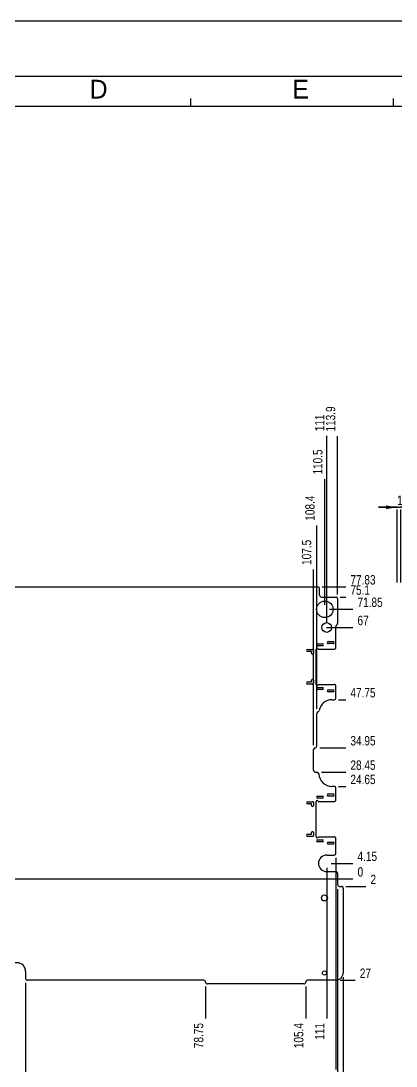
# Model space of a CAD drawing. Header units: millimetres. Extents: x 0 to 594, y 0 to 420.
# Drawn here: x 197.2 to 297.1, y 141.5 to 420 of the extents above; entities that cross this region are included whole.
import ezdxf

# ---------------------------------------------------------------- set-up
doc = ezdxf.new("R2010")
doc.units = ezdxf.units.MM
doc.header["$LTSCALE"] = 32.67
doc.layers.get('0').update_dxf_attribs({"linetype": 'CONTINUOUS'})
doc.styles.get("Standard").update_dxf_attribs({"font": 'txt', "width": 0.8})
doc.styles.add('TEXTSTYLE_2', font='txt')
doc.dimstyles.new('DIMSTYLE_1', dxfattribs={"dimtxt": 2.5, "dimasz": 3, "dimexe": 1.5, "dimexo": 1.2, "dimtad": 1, "dimdsep": 46, "dimtxsty": 'STANDARD', "dimblk": '_FILLED', "dimblk1": '_FILLED', "dimblk2": '_FILLED', "dimcen": 0.09, "dimazin": 2, "dimtp": 0.01, "dimtm": 0.01, "dimtfac": 1, "dimtofl": 0, "dimtmove": 0, "dimatfit": 3, "dimldrblk": '_FILLED', "dimfxl": 1, "dimtolj": 1, "dimarcsym": 0})
doc.dimstyles.new('DIMSTYLE_4', dxfattribs={"dimtxt": 2.5, "dimasz": 3, "dimexe": 1.5, "dimexo": 1.2, "dimtad": 0, "dimtih": 1, "dimtoh": 1, "dimdsep": 46, "dimtxsty": 'STANDARD', "dimblk": '_FILLED', "dimblk1": '_FILLED', "dimblk2": '_FILLED', "dimcen": 0.09, "dimazin": 2, "dimtp": 0.01, "dimtm": 0.01, "dimtfac": 1, "dimtofl": 0, "dimtmove": 0, "dimatfit": 3, "dimldrblk": '_FILLED', "dimfxl": 1, "dimtolj": 1, "dimarcsym": 0})

# ---------------------------------------------------------------- blocks, each defined once
blk = doc.blocks.new('_FILLED')
at = {"color": 0, "linetype": 'BYBLOCK'}
blk.add_solid([(0, 0), (-1, 0.167), (-1, -0.167)], dxfattribs=at)
blk = doc.blocks.new('*D0')
at = {"color": 2, "linetype": 'CONTINUOUS'}
for p, q in [((297.35, 290.39), (292.35, 290.39)), ((292.35, 290.39), (297.85, 290.39)), ((297.35, 270.38), (297.35, 289.76)), ((303.35, 290.39), (297.85, 290.39)), ((298.35, 290.39), (303.35, 290.39)), ((298.35, 270.38), (298.35, 289.76))]:
    blk.add_line(p, q, dxfattribs=at)
at = {"color": 2, "linetype": 'CONTINUOUS', "xscale": 3, "yscale": 3, "zscale": 3}
blk.add_blockref('_FILLED', (297.35, 290.39), dxfattribs=at)
at = {"color": 2, "linetype": 'CONTINUOUS', "xscale": 3, "yscale": 3, "zscale": 3, "rotation": 180}
blk.add_blockref('_FILLED', (298.35, 290.39), dxfattribs=at)
at = {"color": 2, "linetype": 'CONTINUOUS', "insert": (298.11, 293.51), "char_height": 2.5, "width": 2, "attachment_point": 2, "line_spacing_factor": 0.9}
blk.add_mtext('1', dxfattribs=at)
blk = doc.blocks.new('*D15')
at = {"color": 2, "linetype": 'CONTINUOUS'}
blk.add_line((277.4, 269.18), (283.66, 269.18), dxfattribs=at)
at = {"color": 2, "linetype": 'CONTINUOUS', "insert": (284.91, 272.3), "char_height": 2.5, "width": 10, "attachment_point": 1, "line_spacing_factor": 0.9}
blk.add_mtext('77.83', dxfattribs=at)
blk = doc.blocks.new('*D16')
at = {"color": 2, "linetype": 'CONTINUOUS'}
blk.add_line((168.9, 191.35), (285.58, 191.35), dxfattribs=at)
at = {"color": 2, "linetype": 'CONTINUOUS', "insert": (286.83, 194.47), "char_height": 2.5, "width": 2, "attachment_point": 1, "line_spacing_factor": 0.9}
blk.add_mtext('0', dxfattribs=at)
blk = doc.blocks.new('*D17')
at = {"color": 2, "linetype": 'CONTINUOUS'}
blk.add_line((282.2, 266.45), (283.66, 266.45), dxfattribs=at)
at = {"color": 2, "linetype": 'CONTINUOUS', "insert": (284.91, 269.57), "char_height": 2.5, "width": 8, "attachment_point": 1, "line_spacing_factor": 0.9}
blk.add_mtext('75.1', dxfattribs=at)
blk = doc.blocks.new('*D18')
at = {"color": 2, "linetype": 'CONTINUOUS'}
blk.add_line((281.75, 239.1), (283.66, 239.1), dxfattribs=at)
at = {"color": 2, "linetype": 'CONTINUOUS', "insert": (284.91, 242.22), "char_height": 2.5, "width": 10, "attachment_point": 1, "line_spacing_factor": 0.9}
blk.add_mtext('47.75', dxfattribs=at)
blk = doc.blocks.new('*D19')
at = {"color": 2, "linetype": 'CONTINUOUS'}
blk.add_line((276.75, 226.3), (283.66, 226.3), dxfattribs=at)
at = {"color": 2, "linetype": 'CONTINUOUS', "insert": (284.91, 229.42), "char_height": 2.5, "width": 10, "attachment_point": 1, "line_spacing_factor": 0.9}
blk.add_mtext('34.95', dxfattribs=at)
blk = doc.blocks.new('*D20')
at = {"color": 2, "linetype": 'CONTINUOUS'}
blk.add_line((277.2, 219.8), (283.66, 219.8), dxfattribs=at)
at = {"color": 2, "linetype": 'CONTINUOUS', "insert": (284.91, 222.92), "char_height": 2.5, "width": 10, "attachment_point": 1, "line_spacing_factor": 0.9}
blk.add_mtext('28.45', dxfattribs=at)
blk = doc.blocks.new('*D21')
at = {"color": 2, "linetype": 'CONTINUOUS'}
blk.add_line((281.75, 216), (283.66, 216), dxfattribs=at)
at = {"color": 2, "linetype": 'CONTINUOUS', "insert": (284.91, 219.12), "char_height": 2.5, "width": 10, "attachment_point": 1, "line_spacing_factor": 0.9}
blk.add_mtext('24.65', dxfattribs=at)
blk = doc.blocks.new('*D22')
at = {"color": 2, "linetype": 'CONTINUOUS'}
blk.add_line((282.2, 164.35), (286.17, 164.35), dxfattribs=at)
at = {"color": 2, "linetype": 'CONTINUOUS', "insert": (287.42, 167.47), "char_height": 2.5, "width": 4, "attachment_point": 1, "line_spacing_factor": 0.9}
blk.add_mtext('27', dxfattribs=at)
blk = doc.blocks.new('*D23')
at = {"color": 2, "linetype": 'CONTINUOUS'}
blk.add_line((276, 236.65), (276, 285.56), dxfattribs=at)
at = {"color": 2, "linetype": 'CONTINUOUS', "insert": (272.87, 286.81), "char_height": 2.5, "width": 10, "attachment_point": 1, "rotation": 90, "line_spacing_factor": 0.9}
blk.add_mtext('108.4', dxfattribs=at)
blk = doc.blocks.new('*D25')
at = {"color": 2, "linetype": 'CONTINUOUS'}
blk.add_line((275.1, 227), (275.1, 273.77), dxfattribs=at)
at = {"color": 2, "linetype": 'CONTINUOUS', "insert": (271.97, 275.02), "char_height": 2.5, "width": 10, "attachment_point": 1, "rotation": 90, "line_spacing_factor": 0.9}
blk.add_mtext('107.5', dxfattribs=at)
blk = doc.blocks.new('*D33')
at = {"color": 2, "linetype": 'CONTINUOUS'}
blk.add_line((198.4, 163.65), (198.4, 134.26), dxfattribs=at)
at = {"color": 2, "linetype": 'CONTINUOUS', "insert": (195.27, 133.01), "char_height": 2.5, "width": 8, "attachment_point": 3, "rotation": 90, "line_spacing_factor": 0.9}
blk.add_mtext('30.8', dxfattribs=at)
blk = doc.blocks.new('*D34')
at = {"color": 2, "linetype": 'CONTINUOUS'}
blk.add_line((283, 165.15), (283, 112.04), dxfattribs=at)
at = {"color": 2, "linetype": 'CONTINUOUS', "insert": (279.87, 110.79), "char_height": 2.5, "width": 10, "attachment_point": 3, "rotation": 90, "line_spacing_factor": 0.9}
blk.add_mtext('115.4', dxfattribs=at)
blk = doc.blocks.new('*D35')
at = {"color": 2, "linetype": 'CONTINUOUS'}
blk.add_line((281.5, 188.65), (281.5, 125.76), dxfattribs=at)
at = {"color": 2, "linetype": 'CONTINUOUS', "insert": (278.37, 124.51), "char_height": 2.5, "width": 10, "attachment_point": 3, "rotation": 90, "line_spacing_factor": 0.9}
blk.add_mtext('113.9', dxfattribs=at)
blk = doc.blocks.new('*D36')
at = {"color": 2, "linetype": 'CONTINUOUS'}
blk.add_line((281.05, 197), (281.05, 140.52), dxfattribs=at)
at = {"color": 2, "linetype": 'CONTINUOUS', "insert": (277.92, 139.27), "char_height": 2.5, "width": 12, "attachment_point": 3, "rotation": 90, "line_spacing_factor": 0.9}
blk.add_mtext('113.45', dxfattribs=at)
blk = doc.blocks.new('*D57')
at = {"color": 2, "linetype": 'CONTINUOUS'}
blk.add_line((246.35, 162.65), (246.35, 154.19), dxfattribs=at)
at = {"color": 2, "linetype": 'CONTINUOUS', "insert": (243.22, 152.94), "char_height": 2.5, "width": 10, "attachment_point": 3, "rotation": 90, "line_spacing_factor": 0.9}
blk.add_mtext('78.75', dxfattribs=at)
blk = doc.blocks.new('*D58')
at = {"color": 2, "linetype": 'CONTINUOUS'}
blk.add_line((273, 162.65), (273, 154.19), dxfattribs=at)
at = {"color": 2, "linetype": 'CONTINUOUS', "insert": (269.87, 152.94), "char_height": 2.5, "width": 10, "attachment_point": 3, "rotation": 90, "line_spacing_factor": 0.9}
blk.add_mtext('105.4', dxfattribs=at)
blk = doc.blocks.new('*D59')
at = {"color": 2, "linetype": 'CONTINUOUS'}
blk.add_line((246.35, 162.65), (246.35, 154.19), dxfattribs=at)
at = {"color": 2, "linetype": 'CONTINUOUS', "insert": (243.22, 152.94), "char_height": 2.5, "width": 10, "attachment_point": 3, "rotation": 90, "line_spacing_factor": 0.9}
blk.add_mtext('78.75', dxfattribs=at)
blk = doc.blocks.new('*D60')
at = {"color": 6, "linetype": 'CONTINUOUS'}
blk.add_line((278.6, 194.3), (278.6, 154.19), dxfattribs=at)
at = {"color": 6, "linetype": 'CONTINUOUS', "insert": (275.47, 152.94), "char_height": 2.5, "width": 6, "attachment_point": 3, "rotation": 90, "line_spacing_factor": 0.9}
blk.add_mtext('111', dxfattribs=at)
blk = doc.blocks.new('*D61')
at = {"color": 2, "linetype": 'CONTINUOUS'}
blk.add_line((281.5, 267.15), (281.5, 309.33), dxfattribs=at)
at = {"color": 2, "linetype": 'CONTINUOUS', "insert": (278.37, 310.58), "char_height": 2.5, "width": 10, "attachment_point": 1, "rotation": 90, "line_spacing_factor": 0.9}
blk.add_mtext('113.9', dxfattribs=at)
blk = doc.blocks.new('*D63')
at = {"color": 2, "linetype": 'CONTINUOUS'}
blk.add_line((278.1, 264.4), (278.1, 297.86), dxfattribs=at)
at = {"color": 2, "linetype": 'CONTINUOUS', "insert": (274.97, 299.11), "char_height": 2.5, "width": 10, "attachment_point": 1, "rotation": 90, "line_spacing_factor": 0.9}
blk.add_mtext('110.5', dxfattribs=at)
blk = doc.blocks.new('*D64')
at = {"color": 2, "linetype": 'CONTINUOUS'}
blk.add_line((278.6, 259.55), (278.6, 309.4), dxfattribs=at)
at = {"color": 2, "linetype": 'CONTINUOUS', "insert": (275.47, 310.65), "char_height": 2.5, "width": 6, "attachment_point": 1, "rotation": 90, "line_spacing_factor": 0.9}
blk.add_mtext('111', dxfattribs=at)
blk = doc.blocks.new('*D87')
at = {"color": 2, "linetype": 'CONTINUOUS'}
blk.add_line((283.7, 189.35), (289, 189.35), dxfattribs=at)
at = {"color": 2, "linetype": 'CONTINUOUS', "insert": (290.25, 192.47), "char_height": 2.5, "width": 2, "attachment_point": 1, "line_spacing_factor": 0.9}
blk.add_mtext('2', dxfattribs=at)
blk = doc.blocks.new('*D88')
at = {"color": 2, "linetype": 'CONTINUOUS'}
blk.add_line((168.9, 191.35), (285.55, 191.35), dxfattribs=at)
at = {"color": 2, "linetype": 'CONTINUOUS', "insert": (286.8, 194.47), "char_height": 2.5, "width": 2, "attachment_point": 1, "line_spacing_factor": 0.9}
blk.add_mtext('0', dxfattribs=at)
blk = doc.blocks.new('*D89')
at = {"color": 2, "linetype": 'CONTINUOUS'}
blk.add_line((279.8, 195.5), (285.55, 195.5), dxfattribs=at)
at = {"color": 2, "linetype": 'CONTINUOUS', "insert": (286.8, 198.62), "char_height": 2.5, "width": 8, "attachment_point": 1, "line_spacing_factor": 0.9}
blk.add_mtext('4.15', dxfattribs=at)
blk = doc.blocks.new('*D90')
at = {"color": 2, "linetype": 'CONTINUOUS'}
blk.add_line((279.3, 263.2), (285.55, 263.2), dxfattribs=at)
at = {"color": 2, "linetype": 'CONTINUOUS', "insert": (286.8, 266.32), "char_height": 2.5, "width": 10, "attachment_point": 1, "line_spacing_factor": 0.9}
blk.add_mtext('71.85', dxfattribs=at)
blk = doc.blocks.new('*D91')
at = {"color": 2, "linetype": 'CONTINUOUS'}
blk.add_line((278.5, 258.35), (285.55, 258.35), dxfattribs=at)
at = {"color": 2, "linetype": 'CONTINUOUS', "insert": (286.8, 261.47), "char_height": 2.5, "width": 4, "attachment_point": 1, "line_spacing_factor": 0.9}
blk.add_mtext('67', dxfattribs=at)
blk = doc.blocks.new('*D92')
at = {"color": 2, "linetype": 'CONTINUOUS'}
blk.add_line((283, 165.15), (283, 112.03), dxfattribs=at)
at = {"color": 2, "linetype": 'CONTINUOUS', "insert": (279.87, 110.78), "char_height": 2.5, "width": 10, "attachment_point": 3, "rotation": 90, "line_spacing_factor": 0.9}
blk.add_mtext('115.4', dxfattribs=at)

msp = doc.modelspace()

# ---------------------------------------------------------------- linework, layer by layer
at = {"color": 4, "linetype": 'CONTINUOUS'}
for p, q in [((0, 420), (594, 420)), ((20.422, 405.309), (571.422, 405.309)), ((242.422, 397.309), (242.422, 399.309)), ((296.422, 397.309), (296.422, 399.309)), ((26.422, 397.309), (564.922, 397.309))]:
    msp.add_line(p, q, dxfattribs=at)
at = {"color": 7, "linetype": 'CONTINUOUS'}
for p, q in [((173.659, 269.179), (276.197, 269.179)), ((276.697, 266.949), (276.697, 268.679)), ((277.197, 266.449), (280.997, 266.449)), ((281.497, 265.949), (281.497, 259.437)), ((281.047, 253.074), (281.047, 258.612)), ((276.124, 253.994), (277.432, 253.994)), ((279.024, 254.594), (280.332, 254.594)), ((280.332, 254.044), (279.032, 254.044)), ((273.552, 252.519), (274.802, 252.519)), ((274.582, 251.919), (273.552, 251.919)), ((274.582, 251.494), (274.582, 251.919)), ((275.032, 252.289), (275.032, 251.494)), ((275.802, 243.174), (275.802, 252.574)), ((277.432, 253.444), (276.132, 253.444)), ((276.302, 252.574), (280.547, 252.574)), ((273.552, 243.879), (274.582, 243.879)), ((274.802, 243.279), (273.552, 243.279)), ((274.582, 243.879), (274.582, 244.304)), ((275.032, 244.304), (275.032, 243.509)), ((276.132, 242.354), (277.432, 242.354)), ((276.302, 243.174), (280.547, 243.174)), ((281.047, 239.599), (281.047, 242.674)), ((277.432, 241.804), (276.124, 241.804)), ((280.332, 241.204), (279.024, 241.204)), ((279.032, 241.754), (280.332, 241.754)), ((279.997, 239.099), (280.547, 239.099)), ((275.997, 226.794), (275.997, 235.449)), ((275.097, 220.299), (275.097, 225.799)), ((275.597, 219.799), (276.002, 219.799)), ((280.547, 215.999), (279.997, 215.999)), ((281.047, 212.474), (281.047, 215.499)), ((273.552, 211.919), (274.802, 211.919)), ((275.032, 211.689), (275.032, 210.894)), ((275.802, 202.574), (275.802, 211.974)), ((276.124, 213.394), (277.432, 213.394)), ((277.432, 212.844), (276.132, 212.844)), ((276.302, 211.974), (280.547, 211.974)), ((279.024, 213.994), (280.332, 213.994)), ((280.332, 213.444), (279.032, 213.444)), ((274.582, 211.319), (273.552, 211.319)), ((274.582, 210.894), (274.582, 211.319)), ((274.582, 203.279), (274.582, 203.704)), ((275.032, 203.704), (275.032, 202.909)), ((273.552, 203.279), (274.582, 203.279)), ((274.802, 202.679), (273.552, 202.679)), ((277.432, 201.204), (276.124, 201.204)), ((276.132, 201.754), (277.432, 201.754)), ((276.302, 202.574), (280.547, 202.574)), ((280.332, 200.604), (279.024, 200.604)), ((279.032, 201.154), (280.332, 201.154)), ((281.047, 198.199), (281.047, 202.074)), ((278.597, 197.699), (280.547, 197.699)), ((278.597, 193.299), (280.997, 193.299)), ((281.497, 192.799), (281.497, 189.849)), ((281.997, 189.349), (282.497, 189.349)), ((282.997, 188.849), (282.997, 166.349)), ((198.397, 166.699), (198.397, 164.849)), ((245.847, 164.349), (198.897, 164.349)), ((280.997, 164.349), (273.497, 164.349)), ((272.497, 163.349), (246.847, 163.349))]:
    msp.add_line(p, q, dxfattribs=at)
for centre, radius in [((278.097, 263.199), 2.2), ((278.597, 258.349), 1.3), ((277.997, 186.271), 0.8), ((277.997, 166.271), 0.55)]:
    msp.add_circle(centre, radius, dxfattribs=at)
for centre, radius, start, end in [((276.197, 268.679), 0.5, 0, 90), ((277.197, 266.949), 0.5, 180, 270), ((280.997, 265.949), 0.5, 0, 90), ((280.997, 259.447), 0.5, 303.36701, 360), ((281.547, 258.612), 0.5, 123.36701, 180), ((276.132, 253.719), 0.275, 91.55664, 270), ((277.432, 253.719), 0.275, 270, 90), ((279.032, 254.319), 0.275, 91.55664, 270), ((280.332, 254.319), 0.275, 270, 90), ((273.552, 252.219), 0.3, 90, 270), ((274.807, 251.494), 0.225, 180, 360), ((274.802, 252.289), 0.23, 0, 90), ((276.052, 252.574), 0.25, 0, 180), ((280.547, 253.074), 0.5, 270, 360), ((273.552, 243.579), 0.3, 90, 270), ((274.807, 244.304), 0.225, 0, 180), ((274.802, 243.509), 0.23, 270, 360), ((276.052, 243.174), 0.25, 180, 360), ((276.132, 242.079), 0.275, 90, 268.44336), ((277.432, 242.079), 0.275, 270, 90), ((280.547, 242.674), 0.5, 0, 90), ((279.032, 241.479), 0.275, 90, 268.44336), ((280.332, 241.479), 0.275, 270, 90), ((280.547, 239.599), 0.5, 270, 360), ((279.997, 235.599), 3.5, 90, 169.14052), ((276.497, 235.449), 0.5, 115.36408, 180), ((276.068, 236.353), 0.5, 295.36408, 349.14052), ((275.597, 225.799), 0.5, 95.73917, 180), ((275.497, 226.794), 0.5, 275.73917, 360), ((275.597, 220.299), 0.5, 180, 270), ((276.002, 219.299), 0.5, 2.86598, 90), ((279.997, 219.499), 3.5, 182.86598, 270), ((280.547, 215.499), 0.5, 0, 90), ((273.552, 211.619), 0.3, 90, 270), ((274.802, 211.689), 0.23, 0, 90), ((276.052, 211.974), 0.25, 0, 180), ((276.132, 213.119), 0.275, 91.55664, 270), ((277.432, 213.119), 0.275, 270, 90), ((279.032, 213.719), 0.275, 91.55664, 270), ((280.332, 213.719), 0.275, 270, 90), ((280.547, 212.474), 0.5, 270, 360), ((274.807, 210.894), 0.225, 180, 360), ((274.807, 203.704), 0.225, 0, 180), ((273.552, 202.979), 0.3, 90, 270), ((274.802, 202.909), 0.23, 270, 360), ((276.052, 202.574), 0.25, 180, 360), ((276.132, 201.479), 0.275, 90, 268.44336), ((277.432, 201.479), 0.275, 270, 90), ((279.032, 200.879), 0.275, 90, 268.44336), ((280.332, 200.879), 0.275, 270, 90), ((280.547, 202.074), 0.5, 0, 90), ((280.547, 198.199), 0.5, 270, 360), ((278.597, 195.499), 2.2, 90, 270), ((280.997, 192.799), 0.5, 0, 90), ((281.997, 189.849), 0.5, 180, 270), ((282.497, 188.849), 0.5, 0, 90), ((196.097, 166.699), 2.3, 0, 180), ((198.897, 164.849), 0.5, 180, 270), ((245.847, 163.849), 0.5, 0, 90), ((273.497, 163.849), 0.5, 90, 180), ((280.997, 166.349), 2, 270, 360), ((246.847, 163.849), 0.5, 180, 270), ((272.497, 163.849), 0.5, 270, 360)]:
    msp.add_arc(centre, radius, start, end, dxfattribs=at)

# ---------------------------------------------------------------- texts
at = {"color": 2, "linetype": 'CONTINUOUS', "char_height": 5, "width": 5, "attachment_point": 1, "line_spacing_factor": 0.9, "style": 'TEXTSTYLE_2'}
for s, insert in [('D', (215.422, 404.309)), ('E', (269.422, 404.309))]:
    msp.add_mtext(s, dxfattribs=dict(at, insert=insert))

# ---------------------------------------------------------------- dimensions: what is measured, and where the dimension line sits
at = {"color": 2, "linetype": 'CONTINUOUS'}
for feature_location, offset, dtype, origin, picture, middle in [((281.497, 267.149), (0, 42.18), 1, (167.597, 191.449), '*D61', (279.622, 315.829)), ((278.597, 259.549), (0, 49.852), 1, (167.597, 258.349), '*D64', (276.722, 313.651)), ((278.097, 264.399), (0, 33.465), 1, (167.597, 263.199), '*D63', (276.222, 304.427)), ((275.997, 236.649), (0, 48.912), 1, (167.597, 191.449), '*D23', (274.122, 292.124)), ((275.097, 226.999), (0, 46.776), 1, (167.597, 225.799), '*D25', (273.222, 280.337)), ((277.397, 269.179), (6.261, 0), 0, (167.697, 191.349), '*D15', (289.97, 271.054)), ((282.197, 266.449), (1.461, 0), 0, (280.997, 191.349), '*D17', (288.657, 268.324)), ((279.297, 263.199), (6.251, 0), 0, (278.097, 191.349), '*D90', (291.86, 265.074)), ((278.497, 258.349), (7.051, 0), 0, (277.297, 191.349), '*D91', (288.797, 260.224)), ((281.747, 239.099), (1.911, 0), 0, (280.547, 191.349), '*D18', (289.97, 240.974)), ((276.747, 226.297), (6.911, 0), 0, (275.547, 191.349), '*D19', (289.97, 228.172)), ((277.202, 219.799), (6.456, 0), 0, (276.002, 191.349), '*D20', (289.97, 221.674)), ((281.747, 215.999), (1.911, 0), 0, (280.547, 191.349), '*D21', (289.97, 217.874)), ((281.047, 196.999), (0, -56.477), 1, (167.597, 198.199), '*D36', (279.172, 133.585)), ((279.797, 195.499), (5.751, 0), 0, (278.597, 191.349), '*D89', (290.86, 197.374)), ((168.89661682, 191.349275316), (116.682013571, 0), 0, (167.69661682, 191.349275316), '*D16', (287.828629486, 193.224276581)), ((168.89661682, 191.349275316), (116.650706272, 0), 0, (167.69661682, 191.349275316), '*D88', (287.797323395, 193.224276581)), ((283.697, 189.349), (5.306, 0), 0, (167.697, 191.349), '*D87', (291.253, 191.224)), ((282.997, 165.149), (0, -53.115), 1, (167.597, 191.449), '*D92', (281.122, 106.097)), ((281.497, 188.649), (0, -62.889), 1, (167.597, 189.849), '*D35', (279.622, 119.76)), ((282.197, 164.349), (3.969, 0), 0, (280.997, 191.349), '*D22', (289.415, 166.224)), ((282.997, 165.149), (0, -53.109), 1, (167.597, 166.349), '*D34', (281.122, 106.103)), ((198.397, 163.649), (0, -29.387), 1, (167.597, 164.849), '*D33', (196.522, 129.075)), ((246.347, 162.649), (0, -8.461), 1, (167.597, 163.849), '*D57', (244.472, 148.001)), ((272.997, 162.649), (0, -8.461), 1, (167.597, 163.849), '*D58', (271.122, 148.251)), ((246.347, 162.649), (0, -8.461), 1, (167.597, 163.849), '*D59', (244.472, 148.001))]:
    dim = msp.add_ordinate_dim(feature_location=feature_location, offset=offset, dtype=dtype, origin=origin, dimstyle='DIMSTYLE_4', override={"dimtad": 1, "dimtih": 0, "dimtoh": 0}, dxfattribs=at)
    dim.commit()
    dim.dimension.update_dxf_attribs({"geometry": picture, "text_midpoint": middle})
dim = msp.add_linear_dim(base=(298.346, 290.389), p1=(297.346, 269.179), p2=(298.346, 269.179), dimstyle='DIMSTYLE_1', dxfattribs=at)
dim.commit()
dim.dimension.update_dxf_attribs({"geometry": '*D0', "text_midpoint": (298.109, 290.389), "dimtype": 160})
at = {"color": 6, "linetype": 'CONTINUOUS'}
dim = msp.add_ordinate_dim(feature_location=(278.597, 194.299), offset=(0, -40.111), dtype=1, origin=(167.597, 195.499), dimstyle='DIMSTYLE_4', override={"dimtad": 1, "dimtih": 0, "dimtoh": 0}, dxfattribs=at)
dim.commit()
dim.dimension.update_dxf_attribs({"geometry": '*D60', "text_midpoint": (276.722, 149.939)})

doc.saveas('drawing.dxf')
